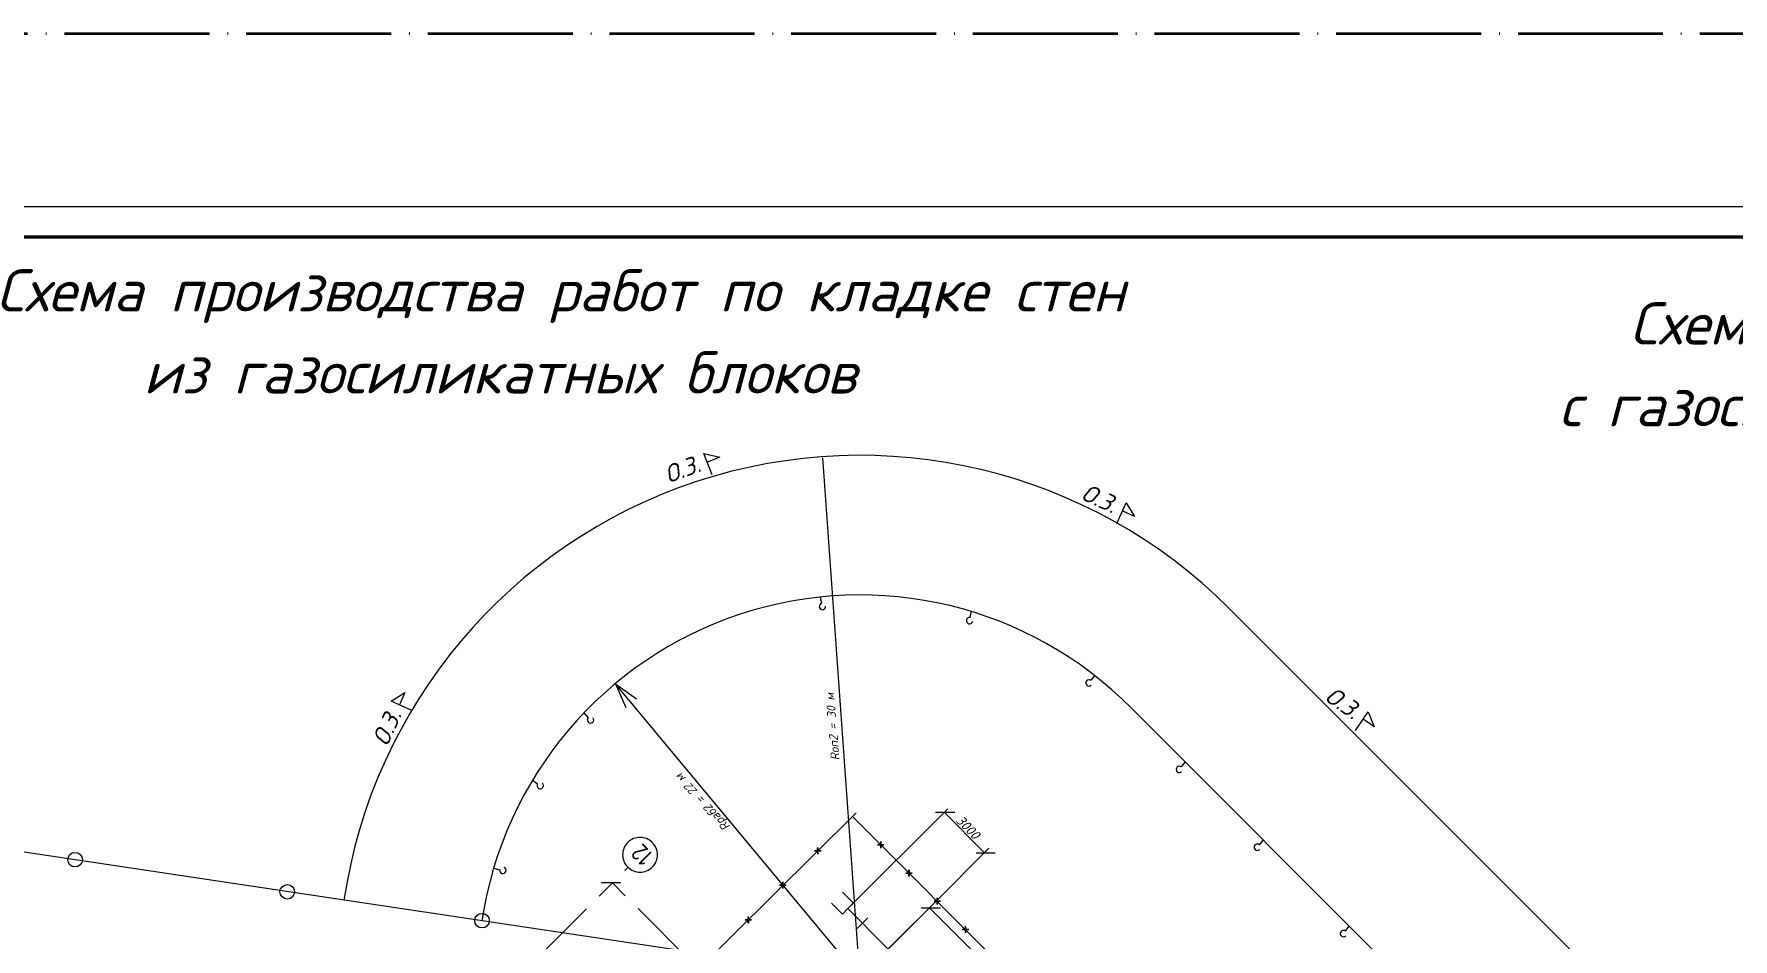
# Model space of a CAD drawing. Header units: millimetres. Extents: x 2279 to 5236, y 896 to 2828.
# Drawn here: x 3557.7 to 3839.2, y 1857.3 to 2007.2 of the extents above; entities that cross this region are included whole.
import ezdxf

# ---------------------------------------------------------------- set-up
doc = ezdxf.new("R2010")
doc.units = ezdxf.units.MM
doc.linetypes.add('ACAD_ISO04W100', pattern=[30, 24, -3, 0, -3])
doc.linetypes.add('ADSK_Линия сетки', pattern=[21, 12, -3, 3, -3])
for name, color, linetype in [('PDF _!!ТОНКАЯ', 7, 'Continuous'), ('PDF _Текст', 7, 'Continuous'), ('оси', 240, 'ACAD_ISO04W100')]:
    doc.layers.add(name, color=color, linetype=linetype)
doc.layers.add('ОС', color=1, linetype='Continuous', lineweight=50)
doc.layers.add('Тонкие', color=83, linetype='Continuous', lineweight=15)
doc.styles.add('GOST Common_1', font='GOST_Common.ttf', dxfattribs={"width": 0.9, "height": 1000})
doc.styles.add('PDF ISOCPEUR Italic', font='isocpeui.ttf')

# ---------------------------------------------------------------- blocks, each defined once
blk = doc.blocks.new('Ось сетки - D10-4847-Первый этаж 0_000')
at = {"layer": 'оси', "lineweight": 18}
for start, end in [(360, 180), (180, 360)]:
    blk.add_arc((0, 0), 5, start, end, dxfattribs=at)

msp = doc.modelspace()

# ---------------------------------------------------------------- linework, layer by layer
at = {"linetype": 'ByBlock', "lineweight": 15, "ltscale": 10}
for p, q in [((3694.56, 1850.99), (3688.41, 1936.99)), ((3755.69, 1912.12), (3855.17, 1812.64)), ((3694.56, 1850.99), (3654.04, 1899.61)), ((3654.04, 1899.61), (3655.76, 1895.68)), ((3654.04, 1899.61), (3657.55, 1897.13)), ((3739.54, 1895.56), (3825.48, 1809.62)), ((3653.3, 1837.96), (3693.93, 1878.22)), ((3692.55, 1862.37), (3709.09, 1878.91)), ((3693.31, 1877.6), (3820.69, 1750.22)), ((3707.08, 1878.31), (3710.27, 1878.31)), ((3708.48, 1878.31), (3715.18, 1871.61)), ((3707.24, 1863.67), (3715.92, 1872.35)), ((3713.78, 1871.61), (3716.96, 1871.61)), ((3654.95, 1866.63), (3651.76, 1866.63)), ((3707.24, 1863.67), (3678.47, 1834.9)), ((3699.25, 1855.68), (3708.01, 1864.44)), ((3704.69, 1862.52), (3707.88, 1862.52)), ((3706.09, 1862.52), (3805.61, 1763.01)), ((3699.25, 1855.68), (3703.71, 1860.14)), ((3699.25, 1855.68), (3703.71, 1860.14))]:
    msp.add_line(p, q, dxfattribs=at)
at = {"linetype": 'ByBlock', "lineweight": 20, "ltscale": 10}
for p, q in [((3694.56, 1850.99), (3517.63, 1877.48)), ((3693.46, 1863.28), (3691.65, 1865.09)), ((3691.65, 1861.47), (3689.84, 1863.28)), ((3692.55, 1862.37), (3691.65, 1861.47)), ((3692.55, 1862.37), (3693.46, 1863.28)), ((3699.3, 1855.62), (3692.55, 1862.37)), ((3694.98, 1859.96), (3695.88, 1860.86)), ((3694.98, 1859.96), (3694.07, 1859.05))]:
    msp.add_line(p, q, dxfattribs=at)
at = {"color": 242, "linetype": 'ACAD_ISO04W100', "lineweight": 40, "true_color": 0xcd2027}
msp.add_lwpolyline([(3389.53, 1345.78), (4309.17, 1345.78), (4309.17, 2007.21), (3389.53, 2007.21)], close=True, dxfattribs=at)
at = {"linetype": 'ByBlock', "lineweight": 15, "ltscale": 10}
for centre in [(3564.53, 1870.47), (3599.67, 1865.15), (3631.94, 1860.37)]:
    msp.add_circle(centre, 1.2, dxfattribs=at)
for centre, radius, start, end in [((3694.56, 1850.99), 86.44, 45, 171.4857), ((3694.56, 1850.99), 63.32, 44.7387, 171.4857), ((3696.14, 1852.57), 181.44, 172.4306, 225)]:
    msp.add_arc(centre, radius, start, end, dxfattribs=at)
at = {"linetype": 'ByBlock', "lineweight": 20, "ltscale": 10}
msp.add_arc((3703.92, 1858.29), 171.99, 174.3528, 222.2187, dxfattribs=at)
at = {"layer": 'PDF _!!ТОНКАЯ', "lineweight": 20}
for points in [[(3670.05, 1934.21), (3668.71, 1937.71), (3671.32, 1937.1), (3669.24, 1936.31)], [(3737.11, 1926.16), (3738.63, 1929.58), (3740.04, 1927.31), (3738.01, 1928.22)], [(3687.98, 1913.93), (3688.2, 1912.89)], [(3712.96, 1911.62), (3712.78, 1910.57)], [(3733.47, 1901), (3732.8, 1900.17)], [(3620.31, 1895.19), (3616.89, 1896.71), (3619.16, 1898.13), (3618.25, 1896.1)], [(3648.81, 1894.76), (3649.54, 1893.98)], [(3776.63, 1891.87), (3778.75, 1894.96), (3779.73, 1892.46), (3777.9, 1893.73)], [(3748.45, 1886.66), (3747.78, 1885.84)], [(3640.28, 1883.62), (3641.15, 1883.01)], [(3761.34, 1873.77), (3760.67, 1872.94)], [(3633.88, 1869.09), (3634.91, 1868.8)], [(3775.62, 1859.49), (3774.95, 1858.66)]]:
    msp.add_lwpolyline(points, dxfattribs=at)
at = {"layer": 'PDF _!!ТОНКАЯ', "lineweight": 25}
for points in [[(3687.01, 1871.91), (3688.1, 1871.91)], [(3687.02, 1871.89), (3688.1, 1871.92)], [(3687.02, 1871.91), (3688.1, 1871.91)], [(3687.03, 1871.91), (3688.11, 1871.91)], [(3687.54, 1872.45), (3687.57, 1871.37)], [(3687.56, 1871.38), (3687.56, 1872.46)], [(3687.56, 1872.45), (3687.56, 1871.36)], [(3687.56, 1872.45), (3687.56, 1871.36)], [(3697.45, 1872.91), (3698.53, 1872.94)], [(3697.45, 1872.93), (3698.53, 1872.93)], [(3697.99, 1872.4), (3697.99, 1873.48)], [(3697.99, 1872.38), (3697.99, 1873.47)], [(3681.24, 1866.22), (3682.32, 1866.25)], [(3681.24, 1866.24), (3682.32, 1866.24)], [(3681.24, 1866.23), (3682.32, 1866.23)], [(3681.25, 1866.24), (3682.33, 1866.24)], [(3681.76, 1866.78), (3681.79, 1865.69)], [(3681.78, 1866.79), (3681.78, 1865.7)], [(3681.78, 1865.71), (3681.78, 1866.79)], [(3681.78, 1866.77), (3681.78, 1865.69)], [(3702.13, 1868.24), (3703.22, 1868.27)], [(3702.14, 1868.25), (3703.22, 1868.25)], [(3702.67, 1867.72), (3702.67, 1868.81)], [(3702.68, 1867.71), (3702.68, 1868.79)], [(3706.82, 1863.56), (3707.9, 1863.59)], [(3706.82, 1863.58), (3707.9, 1863.58)], [(3707.36, 1863.05), (3707.36, 1864.13)], [(3707.36, 1863.04), (3707.36, 1864.12)], [(3675.52, 1860.5), (3676.6, 1860.53)], [(3675.52, 1860.52), (3676.6, 1860.52)], [(3676.04, 1861.05), (3676.07, 1859.97)], [(3676.05, 1861.05), (3676.05, 1859.97)], [(3676.06, 1859.98), (3676.06, 1861.07)], [(3676.06, 1861.06), (3676.06, 1859.97)], [(3675.51, 1860.51), (3676.6, 1860.51)], [(3675.53, 1860.51), (3676.61, 1860.51)], [(3711.5, 1858.89), (3712.59, 1858.92)], [(3711.5, 1858.9), (3712.59, 1858.9)], [(3712.04, 1858.38), (3712.04, 1859.46)], [(3712.05, 1858.36), (3712.05, 1859.45)]]:
    msp.add_lwpolyline(points, dxfattribs=at)
at = {"layer": 'PDF _!!ТОНКАЯ', "lineweight": 20}
for centre, start, end in [((3688.34, 1912.39), 102.1346, 6.9435), ((3712.72, 1910.06), 80.0226, 344.8316), ((3732.49, 1899.75), 50.6653, 315.4743), ((3649.92, 1893.62), 132.968, 37.777), ((3747.47, 1885.42), 50.6653, 315.4743), ((3641.59, 1882.73), 144.695, 49.5039), ((3760.37, 1872.52), 50.6653, 315.4743), ((3635.41, 1868.69), 163.8964, 68.7054), ((3774.65, 1858.24), 50.6653, 315.4743)]:
    msp.add_arc(centre, 0.528, start, end, dxfattribs=at)
at = {"layer": 'ОС', "color": 7}
msp.add_line((3466.22, 1973.64), (4282.22, 1973.64), dxfattribs=at)
at = {"layer": 'оси', "linetype": 'ADSK_Линия сетки'}
for p, q in [((3566.52, 1779.6), (3656.13, 1869.21)), ((3829.61, 1690.56), (3653.54, 1866.63))]:
    msp.add_line(p, q, dxfattribs=at)
at = {"layer": 'Тонкие', "color": 7}
msp.add_line((3446.22, 1978.64), (4287.22, 1978.64), dxfattribs=at)

# ---------------------------------------------------------------- block references
at = {"layer": 'оси', "lineweight": 18, "xscale": 0.5762047999999996, "yscale": 0.5762047999999996, "zscale": 0.5762047999999996, "rotation": 315.0000000000001}
msp.add_blockref('Ось сетки - D10-4847-Первый этаж 0_000', (3658.12, 1871.28), dxfattribs=at)

# ---------------------------------------------------------------- texts
at = {"layer": 'PDF _Текст', "char_height": 6.9997, "attachment_point": 7, "style": 'PDF ISOCPEUR Italic'}
for s, insert in [('Схема производства работ по кладке стен', (3551.46, 1959.35)), ('Схема строповки поддона', (3822.07, 1953.88)), ('из газосиликатных блоков', (3575.84, 1947.67)), ('с газосиликатными блоками', (3810.39, 1942.24))]:
    msp.add_mtext(s, dxfattribs=dict(at, insert=insert))
at = {"layer": 'PDF _Текст', "attachment_point": 7, "style": 'PDF ISOCPEUR Italic'}
for s, insert, char_height, rotation in [('О.З.', (3662.83, 1932.76), 2.88, 20.3984), ('О.З.', (3730.98, 1930.24), 2.88, 335.3984), ('Rоп2 = 30 м ', (3691.19, 1886.95), 1.4399, 94.7194), ('О.З.', (3771.34, 1896.99), 2.88, 324.9751), ('О.З.', (3616.23, 1889.06), 2.88, 65.3984), ('Rраб2 = 22 м ', (3673.44, 1876.27), 1.4399, 132.6705), ('3000', (3710.33, 1876.84), 1.6, 314.5499)]:
    msp.add_mtext(s, dxfattribs=dict(at, insert=insert, char_height=char_height, rotation=rotation))
at = {"layer": 'оси', "insert": (3658.48, 1869.21), "char_height": 2.881, "width": 3.8664, "attachment_point": 1, "rotation": 135, "style": 'GOST Common_1'}
msp.add_mtext('12', dxfattribs=at)

doc.saveas('drawing.dxf')
